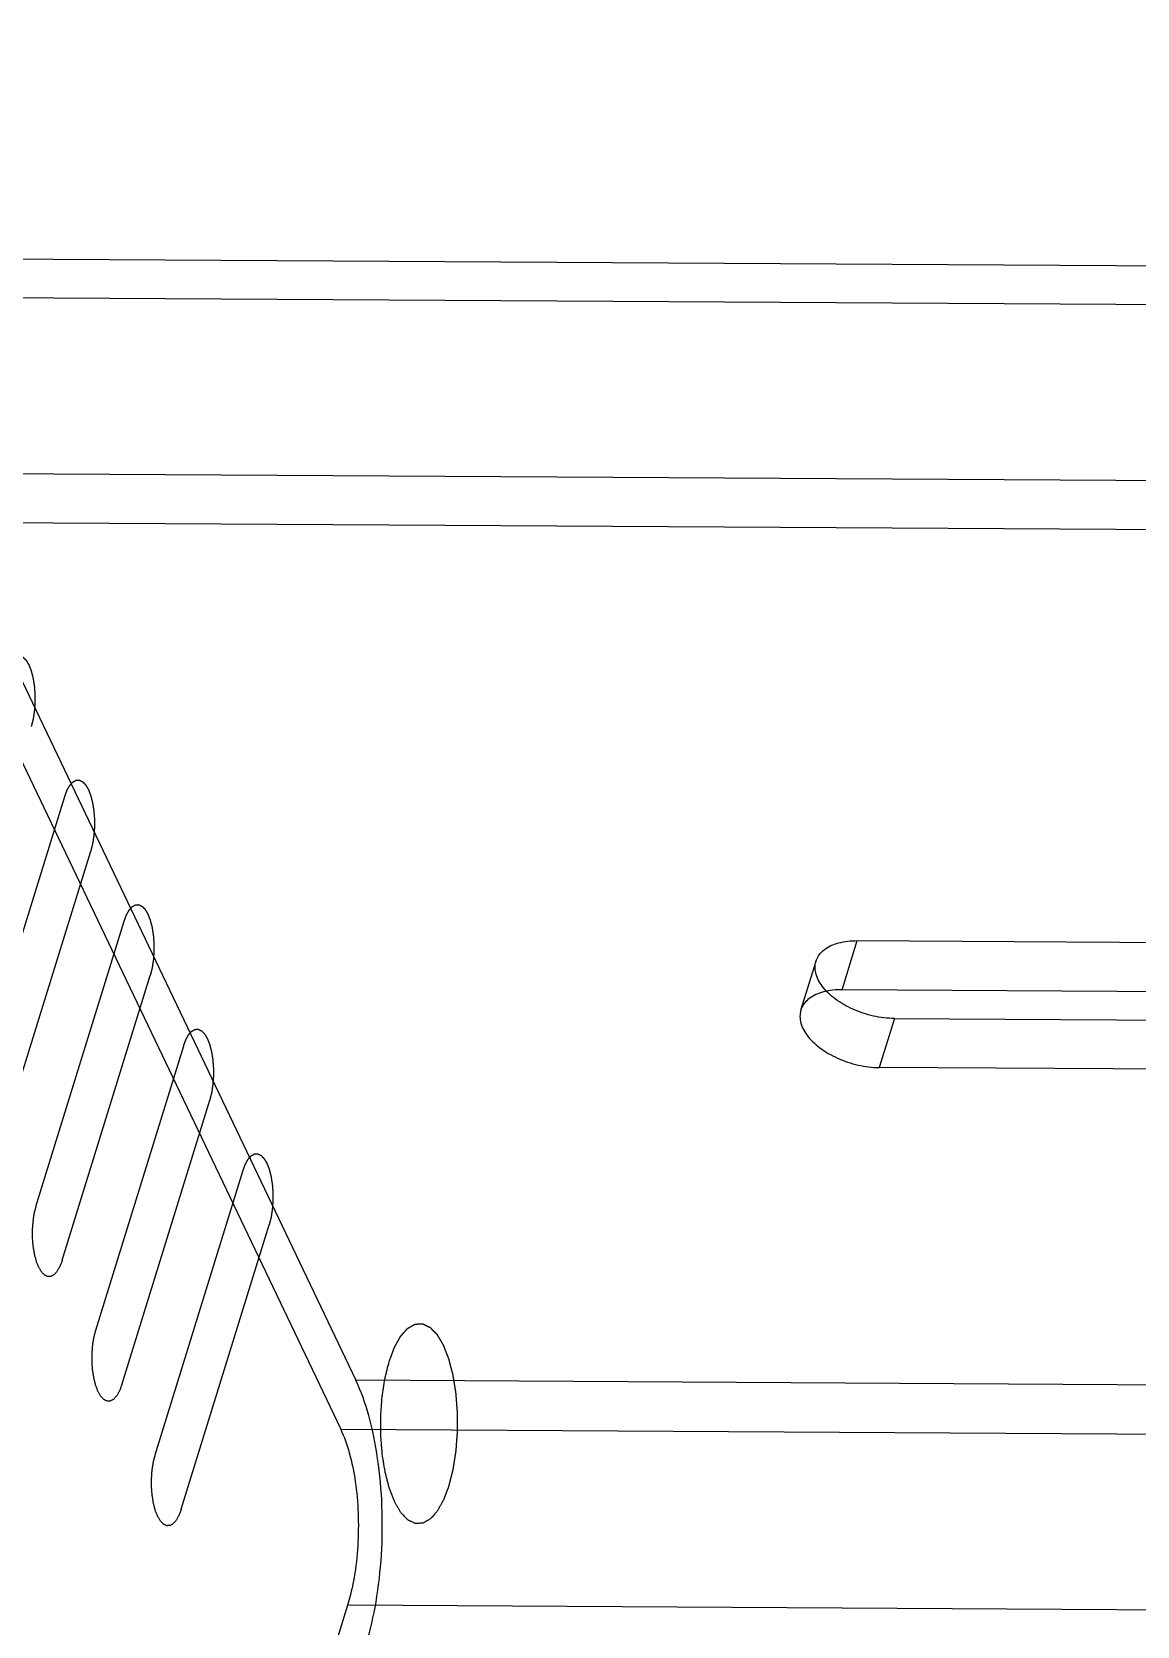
# Model space of a CAD drawing. Header units: millimetres. Extents: x 753 to 1632, y 352 to 973.
# Drawn here: x 1213.77 to 1218.18, y 773.4 to 779.76 of the extents above; entities that cross this region are included whole.
import ezdxf

# ---------------------------------------------------------------- set-up
doc = ezdxf.new("R2010")
doc.units = ezdxf.units.MM
doc.header["$LTSCALE"] = 30.734
doc.linetypes.add('HIDDEN', pattern=[0.2, 0.1, -0.1])
doc.layers.get('0').update_dxf_attribs({"linetype": 'CONTINUOUS'})
doc.layers.add('5_ALL_CURVES', color=7, linetype='CONTINUOUS')

msp = doc.modelspace()

# ---------------------------------------------------------------- linework, layer by layer
at = {"color": 6, "linetype": 'Continuous'}
for p, q in [((1209.98214, 785.01016), (1215.05894, 774.38104)), ((1209.92163, 784.81433), (1214.99843, 774.18521)), ((1207.99344, 778.89119), (1221.84926, 778.80878)), ((1221.92348, 778.65338), (1208.06767, 778.73579)), ((1208.78787, 778.02922), (1221.9509, 777.95092)), ((1221.89038, 777.75509), (1208.72735, 777.83338)), ((1217.00037, 775.94021), (1217.06088, 776.13604)), ((1217.06088, 776.13604), (1222.83414, 776.10171)), ((1216.83573, 775.85863), (1216.89625, 776.05446)), ((1222.77362, 775.90587), (1217.00037, 775.94021)), ((1217.20933, 775.82525), (1217.14881, 775.62942)), ((1217.20933, 775.82525), (1218.62815, 775.81681)), ((1218.56763, 775.62098), (1217.14881, 775.62942)), ((1228.91476, 774.29863), (1215.05894, 774.38104)), ((1214.99843, 774.18521), (1228.85424, 774.1028)), ((1215.02584, 773.48275), (1214.48772, 771.74142)), ((1228.88166, 773.40034), (1215.02584, 773.48275))]:
    msp.add_line(p, q, dxfattribs=at)
for points, start_tangent, end_tangent in [([(1217.20933, 775.82525), (1217.12547, 775.83518), (1217.04326, 775.86261), (1216.97279, 775.90372), (1216.92101, 775.95443), (1216.89494, 776.00833), (1216.89775, 776.05887), (1216.92897, 776.09992), (1216.98574, 776.12697), (1217.06088, 776.13604)], (-0.9999823, 0.0059479), (0.9999823, -0.0059479)), ([(1217.00037, 775.94021), (1216.92555, 775.93123), (1216.86914, 775.90462), (1216.83765, 775.86412), (1216.83416, 775.81374), (1216.85957, 775.75984), (1216.91081, 775.70898), (1216.98154, 775.66732), (1217.06454, 775.63944), (1217.14881, 775.62942)], (-0.9999823, 0.0059479), (0.9999823, -0.0059479)), ([(1215.10006, 773.32736), (1215.13954, 773.49579), (1215.16103, 773.68399), (1215.16322, 773.87931), (1215.14601, 774.06881), (1215.11051, 774.23992), (1215.05894, 774.38104)], (0.2952474, 0.9554208), (-0.4309932, 0.9023552)), ([(1214.99843, 774.18521), (1215.0328, 774.09114), (1215.05647, 773.97707), (1215.06794, 773.85074), (1215.06648, 773.72052), (1215.05216, 773.59505), (1215.02584, 773.48275)], (0.4309932, -0.9023552), (-0.2952474, -0.9554208))]:
    msp.add_spline(points, degree=3, dxfattribs=dict(at, start_tangent=start_tangent, end_tangent=end_tangent))
at = {"layer": '5_ALL_CURVES', "color": 40, "linetype": 'Continuous'}
for p, q in [((1213.54551, 775.57549), (1213.8965, 776.71131)), ((1213.64942, 775.35793), (1214.00041, 776.49376)), ((1213.78302, 775.07822), (1214.13401, 776.21404)), ((1213.88693, 774.86066), (1214.23792, 775.99649)), ((1214.02053, 774.58095), (1214.37152, 775.71677)), ((1214.12444, 774.3634), (1214.47544, 775.49922)), ((1214.25804, 774.08368), (1214.60904, 775.21951)), ((1214.36195, 773.86613), (1214.71295, 775.00195))]:
    msp.add_line(p, q, dxfattribs=at)
at = {"layer": '5_ALL_CURVES', "color": 8, "linetype": 'HIDDEN', "start_tangent": (0.3514462, 0.9362081), "end_tangent": (-0.243713, -0.9698474)}
for points in [[(1213.65899, 777.20858), (1213.6636, 777.22086), (1213.6659, 777.227), (1213.66821, 777.23313), (1213.67092, 777.238), (1213.67363, 777.24287), (1213.67634, 777.24774), (1213.67905, 777.25261), (1213.68207, 777.25602), (1213.68508, 777.25944), (1213.6881, 777.26285), (1213.69111, 777.26627), (1213.69438, 777.26811), (1213.69764, 777.26996), (1213.7009, 777.27181), (1213.70416, 777.27365), (1213.70743, 777.2738), (1213.7107, 777.27394), (1213.71398, 777.27408), (1213.71725, 777.27423), (1213.72046, 777.27271), (1213.72367, 777.27119), (1213.72688, 777.26968), (1213.73009, 777.26816), (1213.73312, 777.26504), (1213.73615, 777.26192), (1213.73917, 777.2588), (1213.7422, 777.25568), (1213.74498, 777.25098), (1213.74776, 777.24628), (1213.75053, 777.24158), (1213.75331, 777.23688), (1213.75563, 777.23095), (1213.75795, 777.22502), (1213.76027, 777.21908), (1213.76259, 777.21315), (1213.76442, 777.20613), (1213.76625, 777.19912), (1213.76991, 777.18509), (1213.77245, 777.16944), (1213.77498, 777.15378), (1213.77631, 777.1368), (1213.77764, 777.11982), (1213.77766, 777.10274), (1213.77769, 777.08567), (1213.77644, 777.06886), (1213.77519, 777.05206), (1213.77272, 777.03616), (1213.77025, 777.02027), (1213.76658, 777.00565), (1213.7629, 776.99102)], [(1213.8965, 776.71131), (1213.90111, 776.72359), (1213.90342, 776.72973), (1213.90572, 776.73587), (1213.90843, 776.74073), (1213.91114, 776.7456), (1213.91385, 776.75047), (1213.91657, 776.75534), (1213.91958, 776.75876), (1213.9226, 776.76217), (1213.92561, 776.76558), (1213.92863, 776.769), (1213.93189, 776.77084), (1213.93515, 776.77269), (1213.93841, 776.77454), (1213.94167, 776.77638), (1213.94495, 776.77653), (1213.94822, 776.77667), (1213.95149, 776.77682), (1213.95476, 776.77696), (1213.95797, 776.77544), (1213.96118, 776.77393), (1213.96439, 776.77241), (1213.9676, 776.77089), (1213.97063, 776.76777), (1213.97366, 776.76465), (1213.97669, 776.76153), (1213.97971, 776.75841), (1213.98249, 776.75371), (1213.98527, 776.74901), (1213.98804, 776.74432), (1213.99082, 776.73962), (1213.99314, 776.73368), (1213.99546, 776.72775), (1213.99778, 776.72181), (1214.0001, 776.71588), (1214.00193, 776.70886), (1214.00376, 776.70185), (1214.00742, 776.68782), (1214.00996, 776.67217), (1214.01249, 776.65652), (1214.01382, 776.63953), (1214.01515, 776.62255), (1214.01517, 776.60547), (1214.0152, 776.5884), (1214.01395, 776.57159), (1214.0127, 776.55479), (1214.01023, 776.53889), (1214.00776, 776.523), (1214.00409, 776.50838), (1214.00041, 776.49376)], [(1214.13401, 776.21404), (1214.13862, 776.22632), (1214.14093, 776.23246), (1214.14323, 776.2386), (1214.14594, 776.24347), (1214.14865, 776.24834), (1214.15137, 776.2532), (1214.15408, 776.25807), (1214.15709, 776.26149), (1214.16011, 776.2649), (1214.16312, 776.26831), (1214.16614, 776.27173), (1214.1694, 776.27357), (1214.17266, 776.27542), (1214.17592, 776.27727), (1214.17919, 776.27911), (1214.18246, 776.27926), (1214.18573, 776.2794), (1214.189, 776.27955), (1214.19227, 776.27969), (1214.19548, 776.27817), (1214.19869, 776.27666), (1214.2019, 776.27514), (1214.20511, 776.27362), (1214.20814, 776.2705), (1214.21117, 776.26738), (1214.2142, 776.26426), (1214.21723, 776.26114), (1214.22, 776.25644), (1214.22278, 776.25175), (1214.22555, 776.24705), (1214.22833, 776.24235), (1214.23065, 776.23641), (1214.23297, 776.23048), (1214.23529, 776.22454), (1214.23762, 776.21861), (1214.23945, 776.21159), (1214.24127, 776.20458), (1214.24493, 776.19055), (1214.24747, 776.1749), (1214.25, 776.15925), (1214.25133, 776.14226), (1214.25266, 776.12528), (1214.25269, 776.10821), (1214.25271, 776.09113), (1214.25146, 776.07433), (1214.25021, 776.05752), (1214.24774, 776.04163), (1214.24527, 776.02573), (1214.2416, 776.01111), (1214.23792, 775.99649)], [(1214.37152, 775.71677), (1214.37613, 775.72905), (1214.37844, 775.73519), (1214.38074, 775.74133), (1214.38345, 775.7462), (1214.38617, 775.75107), (1214.38888, 775.75594), (1214.39159, 775.7608), (1214.3946, 775.76422), (1214.39762, 775.76763), (1214.40063, 775.77105), (1214.40365, 775.77446), (1214.40691, 775.77631), (1214.41017, 775.77815), (1214.41343, 775.78), (1214.4167, 775.78185), (1214.41997, 775.78199), (1214.42324, 775.78213), (1214.42651, 775.78228), (1214.42978, 775.78242), (1214.43299, 775.78091), (1214.4362, 775.77939), (1214.43941, 775.77787), (1214.44262, 775.77636), (1214.44565, 775.77324), (1214.44868, 775.77012), (1214.45171, 775.767), (1214.45474, 775.76388), (1214.45751, 775.75918), (1214.46029, 775.75448), (1214.46307, 775.74978), (1214.46584, 775.74508), (1214.46816, 775.73914), (1214.47048, 775.73321), (1214.47281, 775.72727), (1214.47513, 775.72134), (1214.47696, 775.71433), (1214.47879, 775.70731), (1214.48244, 775.69328), (1214.48498, 775.67763), (1214.48752, 775.66198), (1214.48884, 775.645), (1214.49017, 775.62801), (1214.4902, 775.61094), (1214.49022, 775.59386), (1214.48897, 775.57706), (1214.48773, 775.56025), (1214.48525, 775.54436), (1214.48278, 775.52846), (1214.47911, 775.51384), (1214.47544, 775.49922)], [(1214.60904, 775.21951), (1214.61364, 775.23178), (1214.61595, 775.23792), (1214.61825, 775.24406), (1214.62096, 775.24893), (1214.62368, 775.2538), (1214.62639, 775.25867), (1214.6291, 775.26354), (1214.63211, 775.26695), (1214.63513, 775.27036), (1214.63814, 775.27378), (1214.64116, 775.27719), (1214.64442, 775.27904), (1214.64768, 775.28088), (1214.65095, 775.28273), (1214.65421, 775.28458), (1214.65748, 775.28472), (1214.66075, 775.28487), (1214.66402, 775.28501), (1214.66729, 775.28515), (1214.6705, 775.28364), (1214.67371, 775.28212), (1214.67692, 775.2806), (1214.68013, 775.27909), (1214.68316, 775.27597), (1214.68619, 775.27285), (1214.68922, 775.26973), (1214.69225, 775.26661), (1214.69502, 775.26191), (1214.6978, 775.25721), (1214.70058, 775.25251), (1214.70335, 775.24781), (1214.70567, 775.24188), (1214.708, 775.23594), (1214.71032, 775.23001), (1214.71264, 775.22407), (1214.71447, 775.21706), (1214.7163, 775.21004), (1214.71996, 775.19602), (1214.72249, 775.18036), (1214.72503, 775.16471), (1214.72636, 775.14773), (1214.72768, 775.13074), (1214.72771, 775.11367), (1214.72773, 775.09659), (1214.72648, 775.07979), (1214.72524, 775.06298), (1214.72277, 775.04709), (1214.7203, 775.03119), (1214.71662, 775.01657), (1214.71295, 775.00195)], [(1215.19226, 774.45643), (1215.20279, 774.48449), (1215.20806, 774.49852), (1215.21069, 774.50554), (1215.21333, 774.51256), (1215.21643, 774.51812), (1215.21952, 774.52368), (1215.22572, 774.53481), (1215.23192, 774.54594), (1215.23502, 774.55151), (1215.23812, 774.55707), (1215.24156, 774.56097), (1215.24501, 774.56487), (1215.2519, 774.57268), (1215.25879, 774.58048), (1215.26224, 774.58438), (1215.26568, 774.58828), (1215.26941, 774.59039), (1215.27314, 774.5925), (1215.2806, 774.59672), (1215.28805, 774.60095), (1215.29178, 774.60306), (1215.29551, 774.60517), (1215.29925, 774.60533), (1215.30298, 774.6055), (1215.31046, 774.60582), (1215.31794, 774.60615), (1215.32167, 774.60632), (1215.32541, 774.60648), (1215.32908, 774.60475), (1215.33275, 774.60302), (1215.34009, 774.59955), (1215.34743, 774.59608), (1215.3511, 774.59435), (1215.35477, 774.59262), (1215.35823, 774.58905), (1215.36169, 774.58548), (1215.36861, 774.57835), (1215.37553, 774.57122), (1215.379, 774.56766), (1215.38246, 774.56409), (1215.38563, 774.55872), (1215.3888, 774.55335), (1215.39515, 774.54261), (1215.40149, 774.53187), (1215.40467, 774.5265), (1215.40784, 774.52113), (1215.41049, 774.51434), (1215.41315, 774.50756), (1215.41845, 774.494), (1215.42376, 774.48043), (1215.42641, 774.47365), (1215.42906, 774.46687), (1215.43115, 774.45885), (1215.43324, 774.45083), (1215.43743, 774.4348), (1215.44161, 774.41877), (1215.4437, 774.41075), (1215.44579, 774.40274), (1215.44724, 774.39379), (1215.44869, 774.38485), (1215.45158, 774.36696), (1215.45448, 774.34907), (1215.45738, 774.33118), (1215.4589, 774.31177), (1215.46042, 774.29236), (1215.46194, 774.27295), (1215.46345, 774.25354), (1215.46348, 774.23403), (1215.46351, 774.21452), (1215.46353, 774.195), (1215.46356, 774.17549), (1215.46214, 774.15628), (1215.46071, 774.13708), (1215.45929, 774.11787), (1215.45786, 774.09867), (1215.45504, 774.0805), (1215.45221, 774.06233), (1215.44939, 774.04417), (1215.44657, 774.026), (1215.44237, 774.00929), (1215.43817, 773.99258), (1215.42977, 773.95916)]]:
    msp.add_spline(points, degree=3, dxfattribs=at)
at = {"layer": '5_ALL_CURVES', "color": 40, "linetype": 'Continuous', "start_tangent": (-0.3514462, -0.9362081), "end_tangent": (0.243713, 0.9698474)}
for points in [[(1213.88693, 774.86066), (1213.88232, 774.84839), (1213.88002, 774.84225), (1213.87771, 774.83611), (1213.875, 774.83124), (1213.87229, 774.82637), (1213.86958, 774.8215), (1213.86687, 774.81663), (1213.86385, 774.81322), (1213.86084, 774.80981), (1213.85782, 774.80639), (1213.85481, 774.80298), (1213.85154, 774.80113), (1213.84828, 774.79929), (1213.84502, 774.79744), (1213.84176, 774.79559), (1213.83849, 774.79545), (1213.83522, 774.7953), (1213.83194, 774.79516), (1213.82867, 774.79502), (1213.82546, 774.79653), (1213.82225, 774.79805), (1213.81904, 774.79957), (1213.81583, 774.80108), (1213.8128, 774.8042), (1213.80977, 774.80732), (1213.80675, 774.81044), (1213.80372, 774.81356), (1213.80094, 774.81826), (1213.79816, 774.82296), (1213.79539, 774.82766), (1213.79261, 774.83236), (1213.79029, 774.83829), (1213.78797, 774.84423), (1213.78565, 774.85016), (1213.78333, 774.8561), (1213.7815, 774.86311), (1213.77967, 774.87013), (1213.77601, 774.88415), (1213.77347, 774.89981), (1213.77094, 774.91546), (1213.76961, 774.93244), (1213.76828, 774.94943), (1213.76826, 774.9665), (1213.76823, 774.98358), (1213.76948, 775.00038), (1213.77073, 775.01719), (1213.7732, 775.03308), (1213.77567, 775.04898), (1213.77934, 775.0636), (1213.78302, 775.07822)], [(1214.12444, 774.3634), (1214.11983, 774.35112), (1214.11753, 774.34498), (1214.11522, 774.33884), (1214.11251, 774.33397), (1214.1098, 774.3291), (1214.10709, 774.32423), (1214.10438, 774.31936), (1214.10136, 774.31595), (1214.09835, 774.31254), (1214.09533, 774.30912), (1214.09232, 774.30571), (1214.08905, 774.30386), (1214.08579, 774.30202), (1214.08253, 774.30017), (1214.07927, 774.29832), (1214.076, 774.29818), (1214.07273, 774.29804), (1214.06946, 774.29789), (1214.06619, 774.29775), (1214.06297, 774.29926), (1214.05976, 774.30078), (1214.05655, 774.3023), (1214.05334, 774.30381), (1214.05031, 774.30693), (1214.04728, 774.31005), (1214.04426, 774.31317), (1214.04123, 774.31629), (1214.03845, 774.32099), (1214.03568, 774.32569), (1214.0329, 774.33039), (1214.03012, 774.33509), (1214.0278, 774.34103), (1214.02548, 774.34696), (1214.02316, 774.35289), (1214.02084, 774.35883), (1214.01901, 774.36584), (1214.01718, 774.37286), (1214.01352, 774.38689), (1214.01098, 774.40254), (1214.00845, 774.41819), (1214.00712, 774.43517), (1214.00579, 774.45216), (1214.00577, 774.46923), (1214.00574, 774.48631), (1214.00699, 774.50311), (1214.00824, 774.51992), (1214.01071, 774.53581), (1214.01318, 774.55171), (1214.01685, 774.56633), (1214.02053, 774.58095)], [(1215.42977, 773.95916), (1215.41924, 773.9311), (1215.41397, 773.91707), (1215.41133, 773.91005), (1215.4087, 773.90304), (1215.4056, 773.89747), (1215.4025, 773.89191), (1215.39631, 773.88078), (1215.39011, 773.86965), (1215.38701, 773.86409), (1215.38391, 773.85852), (1215.38047, 773.85462), (1215.37702, 773.85072), (1215.37013, 773.84292), (1215.36324, 773.83511), (1215.35979, 773.83121), (1215.35634, 773.82731), (1215.35262, 773.8252), (1215.34889, 773.82309), (1215.34143, 773.81887), (1215.33398, 773.81465), (1215.33025, 773.81254), (1215.32652, 773.81043), (1215.32278, 773.81026), (1215.31904, 773.8101), (1215.31157, 773.80977), (1215.30409, 773.80944), (1215.30035, 773.80927), (1215.29662, 773.80911), (1215.29295, 773.81084), (1215.28928, 773.81258), (1215.28194, 773.81604), (1215.2746, 773.81951), (1215.27093, 773.82124), (1215.26726, 773.82298), (1215.2638, 773.82654), (1215.26034, 773.83011), (1215.25342, 773.83724), (1215.24649, 773.84437), (1215.24303, 773.84794), (1215.23957, 773.8515), (1215.2364, 773.85687), (1215.23322, 773.86224), (1215.22688, 773.87298), (1215.22053, 773.88373), (1215.21736, 773.8891), (1215.21419, 773.89447), (1215.21153, 773.90125), (1215.20888, 773.90803), (1215.20358, 773.9216), (1215.19827, 773.93516), (1215.19562, 773.94194), (1215.19297, 773.94873), (1215.19087, 773.95674), (1215.18878, 773.96476), (1215.1846, 773.98079), (1215.18042, 773.99682), (1215.17833, 774.00484), (1215.17624, 774.01285), (1215.17479, 774.0218), (1215.17334, 774.03074), (1215.17044, 774.04863), (1215.16754, 774.06652), (1215.16465, 774.08441), (1215.16313, 774.10382), (1215.16161, 774.12323), (1215.16009, 774.14264), (1215.15857, 774.16205), (1215.15855, 774.18156), (1215.15852, 774.20108), (1215.15849, 774.22059), (1215.15847, 774.2401), (1215.15989, 774.25931), (1215.16132, 774.27851), (1215.16274, 774.29772), (1215.16417, 774.31693), (1215.16699, 774.33509), (1215.16982, 774.35326), (1215.17264, 774.37143), (1215.17546, 774.38959), (1215.17966, 774.4063), (1215.18386, 774.42301), (1215.19226, 774.45643)], [(1214.36195, 773.86613), (1214.35734, 773.85385), (1214.35504, 773.84771), (1214.35273, 773.84157), (1214.35002, 773.8367), (1214.34731, 773.83183), (1214.3446, 773.82697), (1214.34189, 773.8221), (1214.33887, 773.81868), (1214.33586, 773.81527), (1214.33284, 773.81185), (1214.32983, 773.80844), (1214.32657, 773.80659), (1214.3233, 773.80475), (1214.32004, 773.8029), (1214.31678, 773.80106), (1214.31351, 773.80091), (1214.31024, 773.80077), (1214.30697, 773.80062), (1214.3037, 773.80048), (1214.30049, 773.802), (1214.29727, 773.80351), (1214.29406, 773.80503), (1214.29085, 773.80655), (1214.28782, 773.80967), (1214.2848, 773.81279), (1214.28177, 773.81591), (1214.27874, 773.81903), (1214.27596, 773.82372), (1214.27319, 773.82842), (1214.27041, 773.83312), (1214.26763, 773.83782), (1214.26531, 773.84376), (1214.26299, 773.84969), (1214.26067, 773.85563), (1214.25835, 773.86156), (1214.25652, 773.86858), (1214.25469, 773.87559), (1214.25103, 773.88962), (1214.2485, 773.90527), (1214.24596, 773.92092), (1214.24463, 773.93791), (1214.2433, 773.95489), (1214.24328, 773.97196), (1214.24326, 773.98904), (1214.2445, 774.00584), (1214.24575, 774.02265), (1214.24822, 774.03854), (1214.25069, 774.05444), (1214.25437, 774.06906), (1214.25804, 774.08368)]]:
    msp.add_spline(points, degree=3, dxfattribs=at)

doc.saveas('drawing.dxf')
